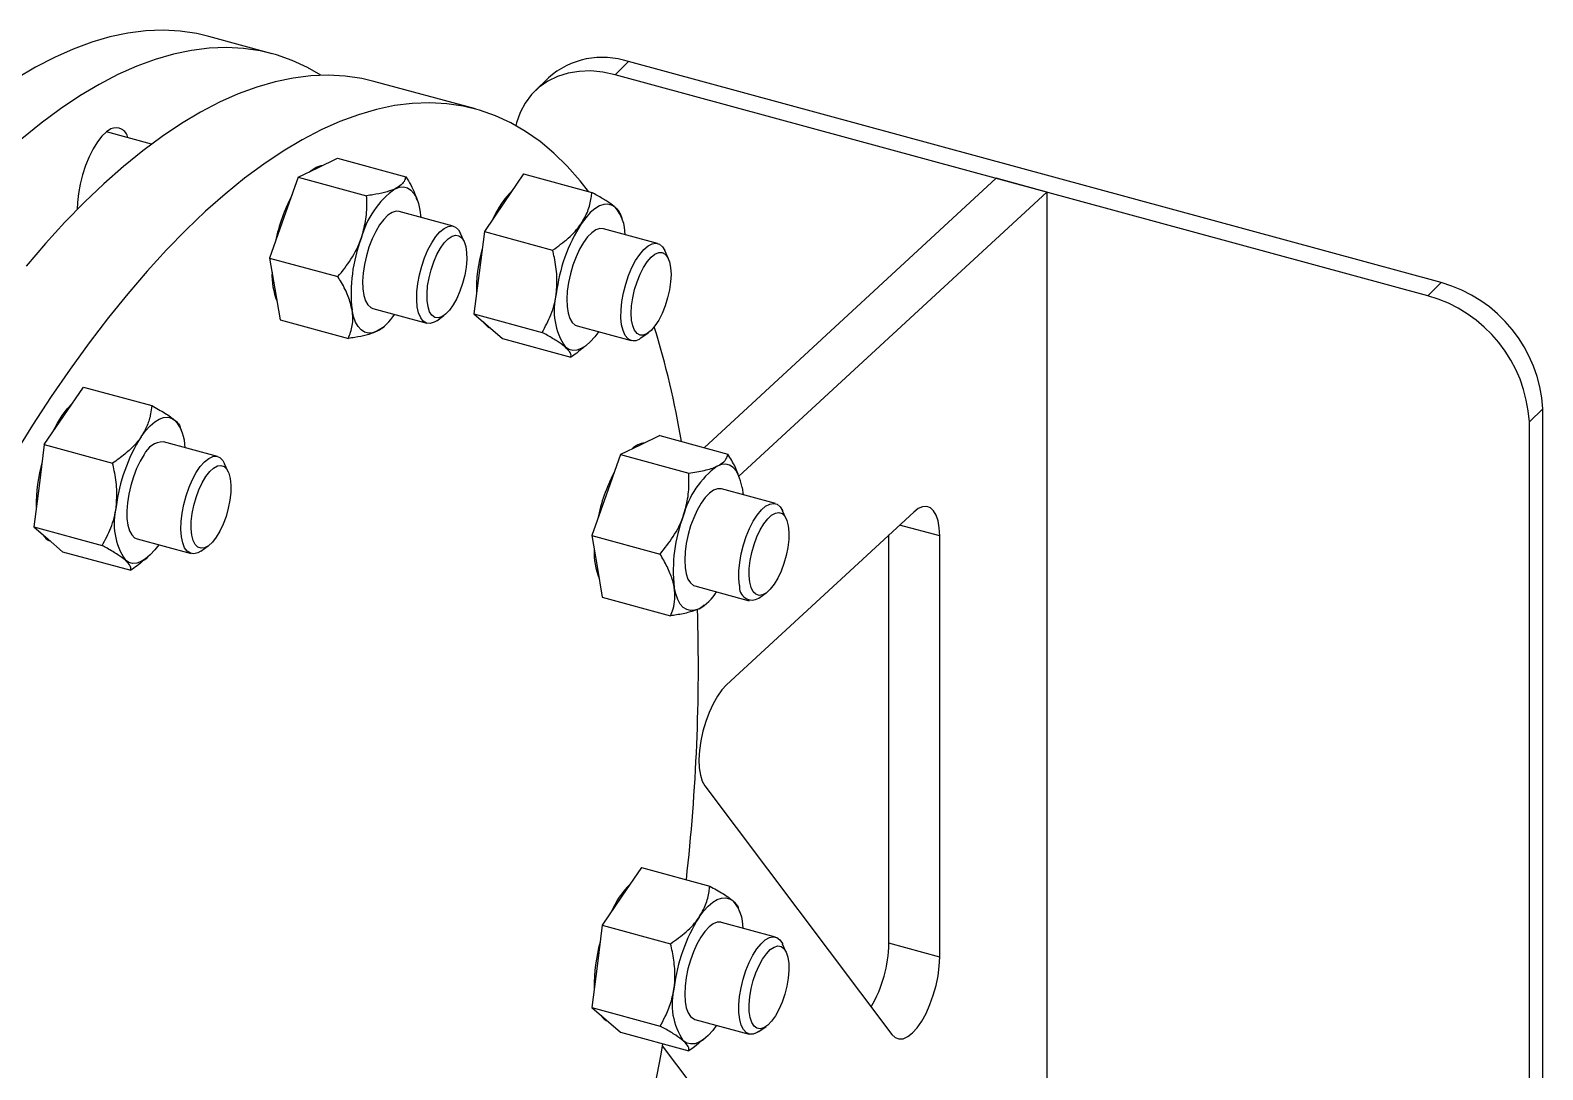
# Model space of a CAD drawing. Header units: inches. Extents: x 0.9 to 37.1, y -8.4 to 11.7.
# Drawn here: x 4.3953 to 4.5325, y 0.3461 to 0.4403 of the extents above; entities that cross this region are included whole.
import ezdxf

# ---------------------------------------------------------------- set-up
doc = ezdxf.new("R2010")
doc.units = ezdxf.units.IN
doc.header["$MEASUREMENT"] = 0

msp = doc.modelspace()

# ---------------------------------------------------------------- linework, layer by layer
at = {"color": 7, "linetype": 'Continuous', "lineweight": 25}
for p, q in [((4.417281011225005, 0.4381992737264717), (4.411523080745335, 0.43976415585332)), ((4.449599122494581, 0.4374819198100947), (4.448383769919243, 0.4362956984382085)), ((4.522085280059027, 0.4162652072145483), (4.448383769919243, 0.4362956984382085)), ((4.523300632634367, 0.4174514285864345), (4.449599122494581, 0.4374819198100947)), ((4.435706388759952, 0.4331916509205566), (4.426493699992478, 0.4356954623235142)), ((4.442323308341971, 0.4360075872288899), (4.441107955766633, 0.4348213658570037)), ((4.406327784410753, 0.43000496847481), (4.402244449052914, 0.4311147315297773)), ((4.421420778858557, 0.4278680771950977), (4.423199260010833, 0.4287286759251486)), ((4.423199260010833, 0.4287286759251486), (4.429394793206959, 0.4270448627566598)), ((4.419642297706281, 0.4270074784650465), (4.41834035914251, 0.4233455097654886)), ((4.419642297706281, 0.4270074784650465), (4.421420778858557, 0.4278680771950977)), ((4.419642297706281, 0.4270074784650465), (4.425837830902406, 0.4253236652965576)), ((4.44007260831475, 0.4273050109680266), (4.438294127162473, 0.4246939054451137)), ((4.44007260831475, 0.4273050109680266), (4.446268141510876, 0.4256211977995378)), ((4.482931352797267, 0.4269064056771178), (4.456444451015468, 0.4024872708238324)), ((4.487537697181004, 0.425654499975639), (4.482931352797267, 0.4269064056771178)), ((4.487537697181004, 0.425654499975639), (4.459600149988187, 0.3998979680115953)), ((4.487537697181004, 0.425654499975639), (4.487537697181004, 0.3186736188130075)), ((4.430477962719774, 0.4248256534877275), (4.430428955359258, 0.4249674266456019)), ((4.43067744606262, 0.4240244092893943), (4.430757814921382, 0.4233654096542541)), ((4.438294127162473, 0.4246939054451137), (4.436515646010197, 0.4220827999222007)), ((4.41834035914251, 0.4233455097654886), (4.41703842057874, 0.4196835410659304)), ((4.433701226528791, 0.4225654534490417), (4.428792245319043, 0.4238996093551076)), ((4.449002102974218, 0.4232627052888246), (4.448858723465337, 0.4236774871814695)), ((4.434679971077454, 0.4211833880607387), (4.434349249968155, 0.4219157175646113)), ((4.436515646010197, 0.4220827999222007), (4.436039103421691, 0.4183511896017521)), ((4.436515646010197, 0.4220827999222007), (4.442711179206324, 0.4203989867537118)), ((4.452225366783235, 0.4210025052501392), (4.447316385573487, 0.4223366611562049)), ((4.453204111331898, 0.4196204398618358), (4.452873390222599, 0.4203527693657084)), ((4.41703842057874, 0.4196835410659304), (4.423233953774865, 0.4179997278974416)), ((4.41703842057874, 0.4196835410659304), (4.417514963167246, 0.4168821710964237)), ((4.436039103421691, 0.4183511896017521), (4.435562560833183, 0.4146195792813039)), ((4.522085280059027, 0.4162652072145483), (4.523300632634367, 0.4174514285864345)), ((4.417514963167246, 0.4168821710964237), (4.417991505755753, 0.4140808011269165)), ((4.426401807374103, 0.4151040743644622), (4.431310788583851, 0.4137699184583963)), ((4.432198542567876, 0.4140022629468795), (4.432854450636098, 0.4144664477812078)), ((4.435562560833183, 0.4146195792813039), (4.44175809402931, 0.4129357661128148)), ((4.435562560833183, 0.4146195792813039), (4.436864499396954, 0.4134990744837687)), ((4.417991505755753, 0.4140808011269165), (4.424187038951878, 0.4123969879584278)), ((4.42726714750747, 0.4133630040057711), (4.426771630371309, 0.41303850319072)), ((4.427281227555497, 0.4133618474470561), (4.427386891848394, 0.4134521635105735)), ((4.436864499396954, 0.4134990744837687), (4.438166437960724, 0.4123785696862331)), ((4.444925947628548, 0.4135411261655595), (4.449834928838294, 0.4122069702594936)), ((4.438166437960724, 0.4123785696862331), (4.44436197115685, 0.4106947565177442)), ((4.445592770065439, 0.4116171823136082), (4.445911032102838, 0.4118892153116708)), ((4.45072268282232, 0.4124393147479766), (4.451378590890542, 0.4129034995823051)), ((4.39838015218321, 0.4053797192168963), (4.400158633335487, 0.4079908247398095)), ((4.400158633335487, 0.4079908247398095), (4.406354166531612, 0.4063070115713204)), ((4.396601671030933, 0.4027686136939833), (4.39838015218321, 0.4053797192168963)), ((4.532513321401839, 0.4060187911344967), (4.5312979688265, 0.4048325697626105)), ((4.5312979688265, 0.3067805146489595), (4.5312979688265, 0.4048325697626105)), ((4.53251332140184, 0.3079667360208455), (4.532513321401839, 0.4060187911344967)), ((4.409088127994954, 0.4039485190606072), (4.408938772257113, 0.4043805895573087)), ((4.452418317627687, 0.403581487609028), (4.450639836475411, 0.4027208888789771)), ((4.452418317627687, 0.403581487609028), (4.458613850823813, 0.4018976744405394)), ((4.396601671030933, 0.4027686136939833), (4.396125128442427, 0.3990370033735351)), ((4.396601671030933, 0.4027686136939833), (4.402797204227059, 0.4010848005254944)), ((4.412311391803971, 0.401688319021922), (4.407402410594223, 0.4030224749279879)), ((4.450639836475411, 0.4027208888789771), (4.448861355323134, 0.4018602901489261)), ((4.413290136352634, 0.4003062536336187), (4.412959415243335, 0.4010385831374913)), ((4.448861355323134, 0.4018602901489261), (4.447559416759364, 0.398198321449368)), ((4.448861355323134, 0.4018602901489261), (4.45505688851926, 0.4001764769804372)), ((4.459697020336627, 0.3996784651716069), (4.459658144283017, 0.3997909295203882)), ((4.396125128442427, 0.3990370033735351), (4.39564858585392, 0.3953053930530865)), ((4.447559416759364, 0.398198321449368), (4.446257478195594, 0.39453635274981)), ((4.462920284145644, 0.3974182651329214), (4.458011302935897, 0.3987524210389872)), ((4.459896503679474, 0.3988772209732736), (4.459976872538236, 0.3982182213381334)), ((4.475455735422061, 0.3966503503555588), (4.458484662433591, 0.3810041670712913)), ((4.463899028694307, 0.3960361997446181), (4.463568307585009, 0.3967685292484906)), ((4.39564858585392, 0.3953053930530865), (4.401844119050046, 0.3936215798845977)), ((4.39564858585392, 0.3953053930530865), (4.39695052441769, 0.3941848882555512)), ((4.477814876578294, 0.3944904667437645), (4.474183468065712, 0.3954774057658123)), ((4.39695052441769, 0.3941848882555512), (4.398252462981461, 0.393064383458016)), ((4.405011972649284, 0.3942269399373424), (4.40992095385903, 0.3928927840312765)), ((4.446257478195594, 0.39453635274981), (4.45245301139172, 0.3928525395813212)), ((4.446257478195594, 0.39453635274981), (4.446734020784101, 0.3917349827803031)), ((4.473208532194556, 0.3575653160570417), (4.473208532194556, 0.3945785807274147)), ((4.477814876578294, 0.3563134103555629), (4.477814876578294, 0.3944904667437645)), ((4.398252462981461, 0.393064383458016), (4.404447996177586, 0.3913805702895269)), ((4.405692294303895, 0.3923145344790295), (4.405997057123574, 0.3925750290834534)), ((4.410808707843056, 0.3931251285197594), (4.411464615911278, 0.393589313354088)), ((4.446734020784101, 0.3917349827803031), (4.447210563372607, 0.3889336128107961)), ((4.455620864990957, 0.3899568860483416), (4.460529846200704, 0.3886227301422757)), ((4.447210563372607, 0.3889336128107961), (4.453406096568733, 0.3872497996423072)), ((4.456477847002343, 0.3881954802093519), (4.456605949465247, 0.3883049751944531)), ((4.46141760018473, 0.3888550746307589), (4.462073508252951, 0.3893192594650874)), ((4.456512530254003, 0.3718336951316121), (4.473483603242475, 0.3493028220276782)), ((4.450767525677159, 0.3644346169087874), (4.448989044524883, 0.3618235113858744)), ((4.450767525677159, 0.3644346169087874), (4.456963058873285, 0.3627508037402986)), ((4.448989044524883, 0.3618235113858744), (4.447210563372607, 0.3592124058629614)), ((4.459697020336627, 0.3603923112295854), (4.459547664598785, 0.3608243817262866)), ((4.462920284145644, 0.3581321111908999), (4.458011302935896, 0.3594662670969657)), ((4.447210563372607, 0.3592124058629614), (4.4467340207841, 0.3554807955425129)), ((4.447210563372607, 0.3592124058629614), (4.453406096568733, 0.3575285926944722)), ((4.463899028694307, 0.3567500458025966), (4.463568307585009, 0.3574823753064689)), ((4.477814876578294, 0.3563134103555629), (4.473208532194556, 0.3575653160570417)), ((4.4467340207841, 0.3554807955425129), (4.446257478195593, 0.3517491852220644)), ((4.446257478195593, 0.3517491852220644), (4.45245301139172, 0.3500653720535755)), ((4.446257478195593, 0.3517491852220644), (4.447559416759363, 0.3506286804245291)), ((4.447559416759363, 0.3506286804245291), (4.448861355323134, 0.3495081756269939)), ((4.455620864990957, 0.3506707321063203), (4.460529846200704, 0.3493365762002544)), ((4.461417600184729, 0.3495689206887374), (4.462073508252951, 0.3500331055230659)), ((4.448861355323134, 0.3495081756269939), (4.455056888519259, 0.347824362458505)), ((4.456287687427849, 0.348746788254369), (4.456605949465247, 0.3490188212524316)), ((4.470215243427717, 0.3249965173283993), (4.452675451062358, 0.3482824248441891))]:
    msp.add_line(p, q, dxfattribs=at)
at = {"color": 7, "linetype": 'Continuous', "lineweight": 25, "flags": 128}
for points in [[(4.411523080745335, 0.43976415585332), (4.410425514306244, 0.4400209234442265), (4.408916369396557, 0.4402440838384643), (4.407372960110028, 0.4403263887011813), (4.405797551612619, 0.4402677172386418), (4.404192456033546, 0.440068155559308), (4.402560029071912, 0.4397279965474632), (4.400902666539392, 0.4392477394333649), (4.399222800844051, 0.4386280890605544), (4.397522897420444, 0.4378699548514031), (4.395805451111263, 0.436974449472408), (4.394072982505798, 0.4359428872012018)], [(4.421697986419113, 0.436250590542391), (4.420483415335041, 0.4369457325698768), (4.419090135500047, 0.4375886702531856), (4.417656110440497, 0.4380923529102713), (4.416183444785915, 0.4384560413173779), (4.414674299876228, 0.438679201711616), (4.413130890589699, 0.4387615065743329), (4.41155548209229, 0.4387028351117935), (4.409950386513216, 0.4385032734324594), (4.408317959551583, 0.4381631144206148), (4.406660597019062, 0.4376828573065167), (4.404980731323721, 0.4370632069337061), (4.403280827900115, 0.4363050727245545), (4.401563381590934, 0.4354095673455598), (4.399830912985469, 0.4343780050743535), (4.398085964720304, 0.4332118998708194), (4.396331097747643, 0.4319129631551485), (4.394568887576762, 0.4304831012960916)], [(4.426493699992478, 0.4356954623235142), (4.425396133553388, 0.4359522299144204), (4.423886988643701, 0.4361753903086584), (4.422343579357172, 0.4362576951713752), (4.420768170859763, 0.4361990237088359), (4.41916307528069, 0.4359994620295019), (4.417530648319056, 0.4356593030176573), (4.415873285786536, 0.4351790459035592), (4.414193420091194, 0.4345593955307486), (4.412493516667588, 0.4338012613215972), (4.410776070358407, 0.4329057559426023), (4.409043601752942, 0.431874193671396), (4.407298653487777, 0.4307080884678619), (4.405543786515116, 0.429409151752191), (4.403781576344235, 0.4279792898931341), (4.402014609261566, 0.426420601410145), (4.400245478534965, 0.4247353738935138), (4.398476780607731, 0.4229260806470103), (4.396711111287975, 0.4209953770579734), (4.394951061938907, 0.4189460967001601)], [(4.448383769919243, 0.4362956984382085), (4.447273302998985, 0.4365323983578266), (4.446179029186981, 0.4366354442698557), (4.445116905459495, 0.436603333532859), (4.44410241997217, 0.4364365343936888), (4.443150366207835, 0.4361374791593937), (4.442274627254211, 0.4357105287287029), (4.441487973357233, 0.4351619090003047), (4.440801875702112, 0.4344996200852232), (4.440226339137616, 0.4337333196471851), (4.43976975628285, 0.4328741820721352), (4.439438785143972, 0.4319347355205275), (4.439375679372413, 0.4316863738347332)], [(4.445949440621989, 0.4257078138722031), (4.44519470303498, 0.4266746892285185), (4.444034522720195, 0.427995715236945), (4.442824029635177, 0.4291842158264775), (4.441565000345458, 0.430238446708608), (4.440259282650136, 0.4311568606541404), (4.438908792869987, 0.4319381097639616), (4.437515513034993, 0.4325810474472704), (4.436081487975443, 0.4330847301043562), (4.434608822320861, 0.4334484185114629), (4.433099677411174, 0.4336715789057008), (4.431556268124645, 0.4337538837684177), (4.429980859627236, 0.4336952123058784), (4.428375764048163, 0.4334956506265444), (4.426743337086529, 0.4331554916146998), (4.425085974554009, 0.4326752345006015), (4.423406108858667, 0.4320555841277911), (4.421706205435061, 0.4312974499186395), (4.41998875912588, 0.4304019445396446), (4.418256290520415, 0.4293703822684384), (4.41651134225525, 0.4282042770649044), (4.414756475282589, 0.4269053403492333), (4.412994265111708, 0.4254754784901765), (4.411227298029039, 0.4239167900071875), (4.409458167302438, 0.4222315624905562), (4.407689469375203, 0.4204222692440531), (4.405923800055448, 0.4184915656550158), (4.40416375070638, 0.4164422852972025), (4.402411904443127, 0.4142774357721307), (4.400670832341657, 0.4120001942950074), (4.39894308966537, 0.4096139030317287), (4.397231212114897, 0.4071220641937887), (4.395537712106607, 0.4045283348983028), (4.393865075085294, 0.4018365218006832)], [(4.402651715114091, 0.4313787475194752), (4.402245872104446, 0.4311158801503971), (4.401833606029841, 0.4307188535901141), (4.401426777034631, 0.4301990895699002), (4.401037088848296, 0.4295715407542852), (4.400675752090455, 0.4288542605801193), (4.400353161761747, 0.4280678838920646), (4.400078598198588, 0.4272350333156838), (4.399859960094795, 0.4263796684456921), (4.399703537270541, 0.4255263965720403), (4.39961382972568, 0.4246997647729853), (4.399591897283305, 0.4240812976018833)], [(4.421273375838277, 0.4279081381775451), (4.421713092604946, 0.4280562939625845), (4.421845925998602, 0.4280738039121561)], [(4.420670502219822, 0.4275050218308868), (4.420816067189406, 0.4276222275501013), (4.421273375838277, 0.4279081381775451)], [(4.428422422321836, 0.42596518052885), (4.428817436400822, 0.4261044482073523), (4.429191568925418, 0.4261307434606592), (4.429538418384398, 0.4260436163696962), (4.429852050087356, 0.4258445577031464), (4.430127097708898, 0.4255369734099835), (4.430358855107963, 0.4251261263427422), (4.430543356851198, 0.4246190462086514), (4.43067744606262, 0.4240244092893943)], [(4.428792245319043, 0.4238996093551076), (4.428505480225272, 0.4239206099963839), (4.428147500034344, 0.4238123764142301)], [(4.448376190341801, 0.4242816095042435), (4.448062558638842, 0.4244806681707936), (4.447715709179862, 0.4245677952617563), (4.447341576655266, 0.4245415000084494), (4.446946562576281, 0.4244022323299471), (4.446537425743315, 0.4241523751348414), (4.446121166601017, 0.4237962035490136), (4.445704907458719, 0.4233398117670468), (4.445295770625753, 0.422791008778866)], [(4.428147500034344, 0.4238123764142301), (4.42777182716616, 0.4235655987047765), (4.427390536055809, 0.4231882085066546), (4.427015881713302, 0.4226923354513498), (4.426659905837477, 0.4220939173068653), (4.426334049785879, 0.4214121877247448), (4.426048786840123, 0.4206690580546868), (4.425813285586, 0.4198884130957358), (4.425635115227588, 0.4190953434191896), (4.425520002306806, 0.4183153389369919), (4.425471646647644, 0.4175734696349911), (4.425491602440773, 0.4168935798029647), (4.425579228290584, 0.41629752165953), (4.425731707830163, 0.4158044530038546), (4.425944140241649, 0.4154302214682307), (4.426209697772546, 0.4151868551621316), (4.426401807374103, 0.4151040743644622)], [(4.432198542567876, 0.4140022629468795), (4.43195553386855, 0.4138571513992741), (4.431597553677622, 0.41374891781712), (4.431268771941834, 0.4137827070786509), (4.430979755976697, 0.4139574331691991), (4.430739794993132, 0.4142674802484492), (4.430556601534593, 0.4147028831481668), (4.430436063589569, 0.4152496476609038), (4.430382055346792, 0.4158902003253422), (4.430396312675624, 0.4166039532517978), (4.430478377333783, 0.4173679658339364), (4.430625611695634, 0.4181576820787373), (4.430833283527642, 0.4189477198563111), (4.431094718086255, 0.4197126867024416), (4.431401512649648, 0.4204279959532772), (4.431743806588123, 0.4210706569809377), (4.432110598292857, 0.4216200141312109), (4.432490098776662, 0.4220584106132744), (4.432870110581735, 0.4223717560034812), (4.433238419815988, 0.4225499791231682), (4.433583188717583, 0.422587351734626), (4.433893336130347, 0.4224826726513724), (4.434158893661245, 0.4222393063452735), (4.434349249968155, 0.4219157175646113)], [(4.432648184852109, 0.4143432770996004), (4.432316969906038, 0.4142489618217143), (4.43201643921517, 0.4142988759570728), (4.431758142005412, 0.4144911013334464), (4.431552004493682, 0.4148182508374225), (4.431405948428952, 0.4152677522970304), (4.431325586663881, 0.4158223316232614), (4.431314007456033, 0.4164606766436194), (4.431371655787872, 0.4171582561169607), (4.431496316266334, 0.4178882624553314), (4.431683198259144, 0.4186226419245404), (4.431925119996121, 0.4193331727334307), (4.432212784560585, 0.4199925495814868), (4.432535137164648, 0.4205754329862208), (4.432879789978514, 0.4210594230652734), (4.433233498187828, 0.421425920351332), (4.433582668984469, 0.4216608405592265), (4.433913883930539, 0.4217551558371129), (4.434214414621408, 0.4217052417017541), (4.434472711831166, 0.4215130163253805), (4.434678849342896, 0.4211858668214044), (4.434824905407626, 0.4207363653617965), (4.434905267172697, 0.4201817860355654), (4.434916846380546, 0.4195434410152075), (4.434859198048707, 0.4188458615418663), (4.434734537570244, 0.4181158552034955), (4.434547655577434, 0.4173814757342865), (4.434305733840457, 0.4166709449253961), (4.434018069275993, 0.4160115680773403), (4.433695716671929, 0.4154286846726061), (4.433351063858064, 0.4149446945935534), (4.43299735564875, 0.414578197307495), (4.432648184852109, 0.4143432770996004)], [(4.447316385573487, 0.4223366611562049), (4.44700075054063, 0.4223540488914196), (4.44664084614927, 0.4222340745404118), (4.446264238829636, 0.4219760495418491), (4.445883033050855, 0.4215882670314893), (4.445509481080312, 0.4210831906582836), (4.445155589185701, 0.4204770539924455), (4.444832731743698, 0.4197893387651456), (4.444551285658138, 0.4190421487096435), (4.444320296837784, 0.4182594991291126), (4.44414718945338, 0.4174665450250379), (4.444037527318695, 0.4166887725947692), (4.443994835064968, 0.4159511800841681), (4.444020484856362, 0.415277474323419), (4.444113652287475, 0.4146893087699989), (4.444271342880414, 0.4142055875487393), (4.444488488329773, 0.4138418578576983), (4.444758109402143, 0.4136098102684241), (4.444925947628548, 0.4135411261655595)], [(4.449526225727544, 0.4123746490635503), (4.449281858716938, 0.4126737417629841), (4.449093683156305, 0.4130991799080292), (4.448967747162994, 0.413637289566653), (4.448908098423452, 0.414270775451669), (4.448916654097246, 0.4149792768054985), (4.448993139197981, 0.4157400218116729), (4.449135095431587, 0.4165285594997509), (4.449337960207914, 0.4173195456196258), (4.449595213286133, 0.4180875572265802), (4.449898586340642, 0.4188079097956439), (4.450238328711853, 0.4194574506025397), (4.450603520800414, 0.4200153028712897), (4.450982425032117, 0.4204635367709739), (4.451362863113192, 0.4207877456952483), (4.451732607450689, 0.4209775093025266), (4.452079774157372, 0.4210267284343336), (4.45239320500964, 0.4209338211472747), (4.452662826082008, 0.4207017735580003), (4.452873390222599, 0.4203527693657084)], [(4.450363038108495, 0.4128486113493639), (4.450138527790317, 0.4131319350919349), (4.449971701573812, 0.4135423517357678), (4.449868970496924, 0.4140640891994042), (4.449834282457325, 0.4146770974047111), (4.449868970496924, 0.415357818790137), (4.449971701573812, 0.4160800936145931), (4.450138527790317, 0.4168161652616313), (4.450363038108495, 0.417537746910651), (4.450636604722727, 0.4182171085835468), (4.450948714621445, 0.4188281427922201), (4.451287373596273, 0.4193473678347038), (4.451639567172733, 0.4197548301837997), (4.451991760749193, 0.4200348712899398), (4.452330419724023, 0.4201767293304636), (4.452642529622739, 0.4201749527804289), (4.45291609623697, 0.4200296099116574), (4.45314060655515, 0.4197462861690867), (4.453307432771654, 0.4193358695252538), (4.453410163848542, 0.4188141320616171), (4.453444851888142, 0.4182011238563103), (4.453410163848542, 0.4175204024708845), (4.453307432771654, 0.4167981276464285), (4.45314060655515, 0.4160620559993899), (4.45291609623697, 0.4153404743503706), (4.452642529622739, 0.4146611126774747), (4.452330419724022, 0.4140500784688012), (4.451991760749193, 0.4135308534263176), (4.451639567172733, 0.4131233910772216), (4.451287373596273, 0.4128433499710819), (4.450948714621445, 0.4127014919305581), (4.450636604722727, 0.4127032684805926), (4.450363038108495, 0.4128486113493639)], [(4.426771630371309, 0.41303850319072), (4.426376616292324, 0.4128992355122181), (4.426002483767729, 0.4128729402589109), (4.425655634308749, 0.4129600673498736), (4.42534200260579, 0.4131591260164237), (4.425066954984247, 0.4134667103095865), (4.424835197585183, 0.4138775573768276), (4.424650695841949, 0.4143846375109189), (4.424516606630526, 0.414979274430176)], [(4.446891517230886, 0.4130069264647056), (4.446537425743315, 0.4125379755547176), (4.446121166601017, 0.4120815837727509), (4.445704907458719, 0.411725412186923), (4.445295770625753, 0.4114755549918174), (4.444900756546768, 0.4113362873133152), (4.444526624022172, 0.4113099920600083), (4.444179774563192, 0.4113971191509709), (4.443866142860234, 0.411596177817521)], [(4.39823274916293, 0.4054197801993438), (4.398690057811802, 0.4060265640933854), (4.39915405399592, 0.4065159355297733)], [(4.397381264308315, 0.4039131860216645), (4.397793032396261, 0.4047095818955627), (4.39823274916293, 0.4054197801993438)], [(4.405381795646489, 0.4034768225506487), (4.405790932479455, 0.4040256255388295), (4.406207191621753, 0.4044820173207961), (4.406623450764052, 0.4048381889066243), (4.407032587597017, 0.40508804610173), (4.407427601676002, 0.4052273137802319), (4.407801734200598, 0.4052536090335391), (4.408148583659578, 0.4051664819425764), (4.408462215362537, 0.4049674232760266)], [(4.405656717933982, 0.4018606835974787), (4.405298737743054, 0.4012701178981622), (4.404969956007267, 0.4005945265298334), (4.404680940042129, 0.399855623554949), (4.404440979058565, 0.3990771579230931), (4.404257785600026, 0.3982841501601977), (4.404137247655003, 0.3975020881882506), (4.404083239412225, 0.3967561081225131), (4.404097496741056, 0.3960701863760928), (4.404179561399215, 0.3954663690382975), (4.404326795761067, 0.3949640632951866), (4.404534467593075, 0.3945794136666425), (4.404795902151688, 0.3943247831082169), (4.405011972649284, 0.3942269399373424)], [(4.410808707843056, 0.3931251285197594), (4.410535028198231, 0.3929656279792654), (4.410179052322405, 0.3928691593882492), (4.409853196270808, 0.3929147979784929), (4.409567933325051, 0.393101076888155), (4.409332432070928, 0.3934220089598078), (4.409154261712516, 0.3938672791726048), (4.409039148791734, 0.3944225761755369), (4.408990793132572, 0.3950700522660302), (4.409010748925701, 0.3957888970297913), (4.409098374775512, 0.3965560062046448), (4.409250854315092, 0.3973467242705321), (4.409463286726577, 0.3981356368982103), (4.409728844257474, 0.3988973877867061), (4.410038991670239, 0.399607493635693), (4.410383760571834, 0.4002431310589075), (4.410752069806086, 0.4007838701465627), (4.411132081611159, 0.4012123310994603), (4.411511582094965, 0.401514742830035), (4.411878373799698, 0.4016813855764414), (4.412220667738174, 0.4017069033036954), (4.412527462301567, 0.4015904758510472), (4.412788896860179, 0.4013358452926217), (4.412959415243335, 0.4010385831374913)], [(4.412192834259649, 0.3943782278335994), (4.411843663463008, 0.3939315452377996), (4.411489955253694, 0.3936075824124236), (4.411145302439829, 0.3934187890671699), (4.410822949835765, 0.3933724204244206), (4.410535285271301, 0.3934702584051123), (4.410293363534324, 0.3937085431505156), (4.410106481541514, 0.394078117511496), (4.409981821063052, 0.3945647789526209), (4.409924172731213, 0.3951498253476303), (4.409935751939061, 0.3958107736916622), (4.410016113704133, 0.3965222241105195), (4.410162169768862, 0.3972568359635913), (4.410368307280592, 0.3979863785293394), (4.41062660449035, 0.3986828158960941), (4.410927135181219, 0.3993193843664178), (4.411258350127289, 0.3998716209709874), (4.41160752092393, 0.4003183035667874), (4.411961229133245, 0.4006422663921636), (4.412305881947111, 0.400831059737417), (4.412628234551173, 0.4008774283801662), (4.412915899115638, 0.4007795903994745), (4.413157820852615, 0.4005413056540712), (4.413344702845425, 0.400171731293091), (4.413469363323887, 0.3996850698519662), (4.413527011655725, 0.3991000234569568), (4.413515432447877, 0.3984390751129249), (4.413435070682806, 0.3977276246940675), (4.413289014618076, 0.3969930128409955), (4.413082877106346, 0.3962634702752474), (4.412824579896588, 0.3955670329084927), (4.41252404920572, 0.394930464438169), (4.412192834259649, 0.3943782278335994)], [(4.459896503679474, 0.3988772209732736), (4.459762414468051, 0.3994718578925308), (4.459577912724817, 0.3999789380266218), (4.459346155325752, 0.4003897850938629), (4.45907110770421, 0.4006973693870258), (4.458757476001251, 0.4008964280535756), (4.458410626542271, 0.4009835551445385), (4.458036494017676, 0.4009572598912317), (4.45764147993869, 0.4008179922127294)], [(4.458011302935897, 0.398752421038987), (4.458001012841644, 0.3987551372004943), (4.457666601116252, 0.3987652077723848), (4.457304853069761, 0.3986335195023483), (4.456927395582031, 0.398364304959737), (4.456546360447293, 0.3979662169214613), (4.456173994448292, 0.3974520502646185), (4.45582226573462, 0.3968383307286181), (4.455502479156539, 0.3961447837643165), (4.455224912917789, 0.3953937005417995), (4.454998488225665, 0.3946092214938314), (4.454830482556076, 0.3938165604224859), (4.454726295749477, 0.3930411941067997), (4.454689276455558, 0.3923080434581319), (4.454720614504885, 0.3916406725415698), (4.454819302666769, 0.3910605312074861), (4.454982169022482, 0.3905862656757), (4.45520397891335, 0.3902331192306303), (4.45547760318697, 0.390012442289591), (4.455620864990957, 0.3899568860483416)], [(4.459670669402183, 0.3900043036582479), (4.459605393515047, 0.390630580991994), (4.459608245619076, 0.3913336722131598), (4.459679134045297, 0.3920909793913917), (4.459815780381367, 0.3928781620508667), (4.460013792701609, 0.3936699194932133), (4.460266806727128, 0.3944408039827746), (4.460566690378962, 0.39516603865777), (4.460903805149796, 0.3958223138790197), (4.461267315893516, 0.3963885364209284), (4.461645539075722, 0.3968465074251093), (4.462026318292134, 0.3971815073266679), (4.46239741498543, 0.39738276895313), (4.46274690180255, 0.3974438235902221), (4.463063545949632, 0.3973627088916722), (4.463337170223252, 0.3971420319506328), (4.463558980114119, 0.3967888855055629), (4.463568307585009, 0.3967685292484906)], [(4.460590713404725, 0.39029472506362), (4.460533065072886, 0.3908797714586296), (4.460544644280735, 0.3915407198026616), (4.460625006045806, 0.3922521702215189), (4.460771062110536, 0.3929867820745907), (4.460977199622266, 0.3937163246403388), (4.461235496832023, 0.3944127620070937), (4.461536027522893, 0.3950493304774172), (4.461867242468962, 0.3956015670819868), (4.462216413265604, 0.3960482496777866), (4.462570121474918, 0.3963722125031627), (4.462914774288784, 0.3965610058484164), (4.463237126892847, 0.3966073744911659), (4.463524791457312, 0.3965095365104739), (4.463766713194289, 0.3962712517650705), (4.463953595187098, 0.3959016774040904), (4.46407825566556, 0.3954150159629656), (4.464135903997398, 0.3948299695679559), (4.464124324789551, 0.3941690212239243), (4.46404396302448, 0.3934575708050669), (4.46389790695975, 0.3927229589519949), (4.463691769448021, 0.3919934163862471), (4.463433472238262, 0.3912969790194921), (4.463132941547393, 0.3906604105491687), (4.462801726601323, 0.3901081739445991), (4.462452555804681, 0.389661491348799), (4.462098847595367, 0.3893375285234228), (4.461754194781502, 0.3891487351781695), (4.461431842177438, 0.3891023665354203), (4.461144177612974, 0.3892002045161119), (4.460902255875997, 0.389438489261515), (4.460715373883188, 0.3898080636224954), (4.460590713404725, 0.39029472506362)], [(4.477814876578294, 0.3944904667437645), (4.477779316863362, 0.3952166078151131), (4.477673678151898, 0.3958520881519618), (4.477501051302093, 0.3963783143847147), (4.477266487162313, 0.396779889783891), (4.476976848789514, 0.39704506474941), (4.476640610644667, 0.3971660805893716), (4.476267610640511, 0.3971393965298), (4.475868762296368, 0.3969657933133131), (4.475455735422061, 0.3966503503555588)], [(4.406977542251623, 0.3936927402364885), (4.406623450764052, 0.3932237893265008), (4.406207191621753, 0.3927673975445338), (4.405790932479455, 0.3924112259587059), (4.405381795646489, 0.3921613687636), (4.404986781567505, 0.3920221010850977), (4.404612649042909, 0.3919958058317908), (4.404265799583928, 0.3920829329227539), (4.40395216788097, 0.3922819915893037)], [(4.455990687988163, 0.3878913148745994), (4.455595673909178, 0.3877520471960975), (4.455221541384582, 0.3877257519427906), (4.454874691925601, 0.3878128790337532), (4.454561060222644, 0.3880119377003031), (4.4542860126011, 0.3883195219934659), (4.454054255202037, 0.3887303690607072), (4.453869753458802, 0.3892374491947983), (4.453735664247381, 0.3898320861140554)], [(4.458484662433591, 0.3810041670712913), (4.458060856106706, 0.3805453294522566), (4.45764779395632, 0.3799622413445199), (4.457258075298981, 0.3792726882354182), (4.456903587422651, 0.3784977030322052), (4.456595142997927, 0.3776609245114828), (4.456342150267468, 0.3767878762838125), (4.456152326073624, 0.3759051882666837), (4.45603146047754, 0.3750397844126572), (4.455983240149378, 0.3742180614687824), (4.456009135916656, 0.3734650838169584), (4.456108357900741, 0.3728038189544031), (4.456277879609887, 0.3722544369337775), (4.456512530254003, 0.3718336951316121)], [(4.455990687988162, 0.3599206147196268), (4.456399824821128, 0.3604694177078074), (4.456816083963426, 0.360925809489774), (4.457232343105725, 0.3612819810756022), (4.45764147993869, 0.3615318382707081), (4.458036494017676, 0.3616711059492101), (4.458410626542271, 0.361697401202517), (4.458757476001251, 0.3616102741115543), (4.45907110770421, 0.3614112154450045)], [(4.458011302935896, 0.3594662670969657), (4.457974458757638, 0.3594752592433579), (4.457637343986805, 0.3594734657624787), (4.457273833243085, 0.3593300930447717), (4.456895610060879, 0.3590497492073519), (4.456514830844467, 0.3586414447318212), (4.456143734151171, 0.3581183028599776), (4.455794247334051, 0.357497137802025), (4.455477603186969, 0.3567979143140219), (4.45520397891335, 0.3560431060141956), (4.454982169022482, 0.3552569730623611), (4.454819302666768, 0.3544647824184225), (4.454720614504885, 0.3536919957414929), (4.454689276455558, 0.3529634510312195), (4.454726295749477, 0.3523025643140395), (4.454830482556076, 0.3517305770328221), (4.454998488225665, 0.3512658733294186), (4.455224912917789, 0.3509233891632155), (4.455502479156539, 0.3507141322571113), (4.455620864990957, 0.3506707321063203)], [(4.459670669402183, 0.3527402311691249), (4.459801975259761, 0.353525882631368), (4.459995090809479, 0.3543182342037371), (4.460243809158674, 0.3550918190547476), (4.460540136294957, 0.3558217735307796), (4.46087454802035, 0.3564846362943653), (4.46123629606684, 0.3570591023908777), (4.46161375355457, 0.3575267080073027), (4.461994788689308, 0.3578724239143808), (4.462367154688309, 0.3580851385184028), (4.462718883401981, 0.3581580149969738), (4.463038669980063, 0.3580887110401085), (4.463316236218812, 0.3578794541340047), (4.463542660910936, 0.3575369699678016), (4.463568307585009, 0.3574823753064689)], [(4.460590713404725, 0.3527249138588188), (4.460715373883188, 0.3534549201971895), (4.460902255875997, 0.3541892996663984), (4.461144177612974, 0.3548998304752885), (4.461431842177438, 0.3555592073233447), (4.461754194781502, 0.3561420907280786), (4.462098847595367, 0.3566260808071313), (4.462452555804681, 0.3569925780931897), (4.462801726601323, 0.3572274983010844), (4.463132941547393, 0.3573218135789707), (4.463433472238262, 0.3572718994436122), (4.463691769448019, 0.3570796740672384), (4.46389790695975, 0.3567525245632625), (4.46404396302448, 0.3563030231036542), (4.464124324789551, 0.3557484437774235), (4.464135903997398, 0.3551100987570653), (4.46407825566556, 0.3544125192837244), (4.463953595187098, 0.3536825129453536), (4.463766713194288, 0.3529481334761447), (4.463524791457312, 0.3522376026672542), (4.463237126892847, 0.3515782258191982), (4.462914774288784, 0.3509953424144642), (4.462570121474918, 0.3505113523354115), (4.462216413265604, 0.3501448550493531), (4.461867242468962, 0.3499099348414585), (4.461536027522892, 0.3498156195635721), (4.461235496832023, 0.3498655336989307), (4.460977199622265, 0.3500577590753041), (4.460771062110536, 0.3503849085792803), (4.460625006045806, 0.3508344100388886), (4.460544644280734, 0.3513889893651192), (4.460533065072886, 0.3520273343854775), (4.460590713404725, 0.3527249138588188)], [(4.473483603242475, 0.3493028220276782), (4.473778870496963, 0.3490218566040558), (4.474123916343583, 0.3488934273285316), (4.474508041295318, 0.3489215166497555), (4.474919334065668, 0.3491052535491923), (4.475345040924372, 0.3494389405504369), (4.475771961176355, 0.3499122303916039), (4.476186856500572, 0.350510446882383), (4.476576861455579, 0.3512150399963387), (4.476929882422533, 0.352004161086549), (4.477234972614828, 0.3528533403877872), (4.477482671525742, 0.3537362457966604), (4.477665298288201, 0.354625499400779), (4.477777189849913, 0.3554935264372967), (4.477814876578294, 0.3563134103555629)], [(4.461417600184729, 0.3495689206887374), (4.461267315893515, 0.3494727502524484), (4.460903805149796, 0.3493293775347415), (4.460566690378962, 0.349327584053862), (4.460266806727128, 0.3494674274537609), (4.460013792701609, 0.3497444130525027), (4.459815780381367, 0.3501496383050382), (4.459679134045297, 0.3506700789383315), (4.459608245619075, 0.351289007562208), (4.459605393515047, 0.3519865313014402), (4.459670669402183, 0.3527402311691249)], [(4.457586434593296, 0.3501365324054664), (4.457232343105725, 0.3496675814954787), (4.456816083963426, 0.3492111897135119), (4.456399824821128, 0.3488550181276838), (4.455990687988162, 0.3486051609325779), (4.455595673909178, 0.348465893254076), (4.455221541384582, 0.3484395980007687), (4.454874691925601, 0.3485267250917317), (4.454561060222644, 0.3487257837582814)]]:
    msp.add_lwpolyline(points, dxfattribs=at)
at = {"color": 7, "linetype": 'Continuous', "lineweight": 25}
for centre, radius, start, end in [((4.447232270599203, 0.4304721109746321), 0.00739860850460301, 71.34281987238764, 131.567202198671), ((4.403121789723624, 0.430400521430383), 0.001085309365990928, 9.821253203664199, 115.6660440363305), ((4.432964166263755, 0.4180714475651787), 0.01570046080805391, 152.3749039917209, 168.4814766025202), ((4.433237513397132, 0.4193751621735767), 0.008161705948282616, 126.154265664796, 165.3264655325188), ((4.445252880755304, 0.4197123660750961), 0.008699386538006188, 135.3124772605978, 156.1682539367073), ((4.445498957011721, 0.4218253668188431), 0.003783067507367629, 359.6530887507549, 40.48679358305392), ((4.458182578050625, 0.4146371443880019), 0.01524976426409019, 147.6772521365563, 173.1791284576888), ((4.438243311024587, 0.4165106882365397), 0.01381186597706014, 159.0790953833193, 186.3658546268589), ((4.450163704903237, 0.416668079141275), 0.01437657025375077, 164.3684967113646, 181.0764532988107), ((4.423529779687652, 0.4181165128287828), 0.006276564279897453, 177.5331077289477, 201.7752950395623), ((4.51991462022959, 0.4052946803514652), 0.01261949316152307, 3.289457973184914, 74.43591416518825), ((4.448820214415846, 0.4149351794995291), 0.005974257879483798, 165.3287710282146, 213.9796317402952), ((4.51867668208239, 0.4040902589933482), 0.01264309710297474, 3.365927456690397, 74.35944468168495), ((4.424476776652043, 0.4170269266711195), 0.004601507954120765, 299.9152035903494, 327.7261374858458), ((4.437635975575486, 0.4146458085853418), 0.001438069909568357, 211.9026143806367, 246.6639564902205), ((4.379482839892708, 0.3907806645641283), 0.07590219220502878, 9.299677668784252, 17.37078271945814), ((4.450084944116186, 0.4131380065622849), 0.000945981452610073, 233.7987704710378, 312.3886129911965), ((4.405584982032448, 0.4025111805906225), 0.003783067507377776, 359.6530887508029, 40.48679358299568), ((4.418268603071365, 0.3953229581597846), 0.01524976426409324, 147.6772521365636, 173.1791284576893), ((4.407447885544034, 0.4010617215584964), 0.001961280639539542, 91.32859936490895, 155.9604262662923), ((4.451357669823494, 0.4008228267709277), 0.002124050996803902, 97.9203432577843, 133.7239030654585), ((4.410283894549305, 0.3973495299443688), 0.01441064775330322, 164.3883924194433, 181.0565575907402), ((4.462456571013981, 0.3942279738574597), 0.008161705948276041, 126.1542656647755, 165.3264655325325), ((4.462314723192526, 0.3928775073406365), 0.01583865945998264, 152.4456324113156, 168.4107481829422), ((4.408906239436581, 0.3956209932713114), 0.005974257879483032, 165.3287710282071, 213.9796317402961), ((4.467462368641435, 0.3913634999204207), 0.01381186597705336, 159.0790953833159, 186.365854626869), ((4.397704330969158, 0.3953110916383514), 0.001412242488922816, 211.5743336658434, 246.9922372050154), ((4.452869751553076, 0.3929898933020861), 0.006396532995330029, 177.7637962784904, 201.5446064900198), ((4.460807647969208, 0.3898302527113077), 0.001150223453944488, 171.2966134116662, 302.0250639862289), ((4.45369583426889, 0.3918797383550049), 0.004601507954128765, 299.9152035903727, 327.7261374858188), ((4.282478119720949, 0.38271673352811), 0.173448749312248, 353.5818104990028, 1.699072240041881), ((4.455835498849448, 0.3569184615067154), 0.008565791919738504, 135.1479772927293, 156.3327539045766), ((4.456345804799909, 0.3590104810367116), 0.003631914318834179, 358.7628783662564, 41.37700396754558), ((4.468877495413046, 0.3517667503287595), 0.0152497642641013, 147.6772521365684, 173.1791284576815), ((4.460957923324889, 0.3537850039123129), 0.01447562285945915, 164.4260649478943, 181.0188850622832), ((4.461408502675458, 0.3577441226751523), 0.01180138417552289, 329.7521654300279, 359.131859752386), ((4.459515131778256, 0.35206478544029), 0.005974257879485123, 165.328771028219, 213.9796317402915), ((4.448349682973848, 0.3517972470720018), 0.001465584924320603, 212.2390050968544, 246.3275657739773), ((4.212181750445374, 0.3913960034275872), 0.2443275182733034, 342.7181963375586, 349.8794584274761)]:
    msp.add_arc(centre, radius, start, end, dxfattribs=at)
for points, knots in [([(4.429394793206959, 0.4270448627566598), (4.42936398066284, 0.4269394497671045), (4.429291081094908, 0.4266900525942083), (4.429024091302888, 0.4263139906920869), (4.428624666758227, 0.4260824292438287), (4.428422422321836, 0.42596518052885)], [0, 0, 0, 0, 0.265470800595507, 0.62807883007994, 1, 1, 1, 1]), ([(4.429394793206959, 0.4270448627566598), (4.429698342826388, 0.4265490398658365), (4.430130493079973, 0.4258431586052832), (4.430327403939192, 0.4251572321856417), (4.430386001293139, 0.4249531120403476)], [0, 0, 0, 0, 0.7024168490246313, 1, 1, 1, 1]), ([(4.42534200260579, 0.4214426130992409), (4.425493494308263, 0.4219632153487626), (4.4258019520978, 0.4230232326070813), (4.425872048970568, 0.4243350049453666), (4.425845557584887, 0.4251004187772165), (4.425837830902406, 0.4253236652965576)], [0, 0, 0, 0, 0.4060446745436627, 0.8267623950146797, 1, 1, 1, 1]), ([(4.428422422321836, 0.42596518052885), (4.428381005417775, 0.4259457826958336), (4.428109149292609, 0.4258184573961821), (4.427479969868263, 0.4256138414589762), (4.426607979784262, 0.4254354692151043), (4.426028514238318, 0.4253513471443908), (4.425837830902406, 0.4253236652965576)], [0, 0, 0, 0, 0.06625438873007931, 0.4348867160202243, 0.8140395284738083, 1, 1, 1, 1]), ([(4.445295770625754, 0.422791008778866), (4.445513926239805, 0.4231646049651787), (4.445958120854995, 0.4239252978079348), (4.446186142101455, 0.424888818147325), (4.44624962546265, 0.4254558212796887), (4.446268141510876, 0.4256211977995378)], [0, 0, 0, 0, 0.4060446745436639, 0.826762395014679, 1, 1, 1, 1]), ([(4.448376190341801, 0.4242816095042435), (4.448345642849239, 0.4243073984603754), (4.448145132377745, 0.4244766744080763), (4.447649139123495, 0.4248257457965505), (4.446924428838464, 0.425259651523876), (4.446430633543117, 0.4255316815364443), (4.446268141510876, 0.4256211977995378)], [0, 0, 0, 0, 0.06625438873007866, 0.4348867160202243, 0.8140395284738087, 1, 1, 1, 1]), ([(4.448834919295981, 0.42368747119466), (4.448815335081186, 0.4237512194362927), (4.448764133980992, 0.4239178832592186), (4.448524293069648, 0.4241427520939501), (4.448376190341801, 0.4242816095042435)], [0, 0, 0, 0, 0.3824959761120454, 1, 1, 1, 1]), ([(4.442711179206324, 0.4203989867537118), (4.443199293433961, 0.4207473237498525), (4.444193301580221, 0.4214566860101618), (4.444970192761893, 0.4223156528850871), (4.445287183666558, 0.4227784714963415), (4.445295770625753, 0.422791008778866)], [0, 0, 0, 0, 0.4841952181635736, 0.9860273763411929, 1, 1, 1, 1]), ([(4.423233953774865, 0.4179997278974416), (4.423647995248077, 0.4185114088042842), (4.424491159765635, 0.419553408731527), (4.425103255517823, 0.4207757795344256), (4.425335705766448, 0.4214250256854563), (4.42534200260579, 0.4214426130992409)], [0, 0, 0, 0, 0.4841952181635706, 0.9860273763411911, 1, 1, 1, 1]), ([(4.44304074688497, 0.4164482929355046), (4.443076773305561, 0.4169786374052793), (4.443150128016604, 0.4180584911541472), (4.442946691850389, 0.4193933424566777), (4.442764359631719, 0.420171905138941), (4.442711179206324, 0.4203989867537118)], [0, 0, 0, 0, 0.4060446745436599, 0.8267623950146743, 1, 1, 1, 1]), ([(4.424516606630526, 0.414979274430176), (4.424419305227962, 0.4153794868571982), (4.424221186287695, 0.4161943739999782), (4.4237019013741, 0.4172209472422749), (4.423339619661677, 0.4178238737020278), (4.423233953774865, 0.4179997278974416)], [0, 0, 0, 0, 0.4060446745436578, 0.8267623950146723, 1, 1, 1, 1]), ([(4.441758094029311, 0.4129357661128148), (4.442043837728393, 0.4134582719633386), (4.442625733417039, 0.4145223160794058), (4.442952395112532, 0.4157687699781288), (4.443038416649568, 0.4164303708451087), (4.44304074688497, 0.4164482929355046)], [0, 0, 0, 0, 0.4841952181635715, 0.9860273763411892, 0.9999999999999999, 0.9999999999999999, 0.9999999999999999, 0.9999999999999999]), ([(4.424187038951878, 0.4123969879584278), (4.424324637142102, 0.4127748992506944), (4.424604845573342, 0.4135444873548824), (4.424601916409897, 0.4144692504712087), (4.424518856634829, 0.4149658227941456), (4.424516606630526, 0.414979274430176)], [0, 0, 0, 0, 0.4841952181635693, 0.9860273763411898, 1, 1, 1, 1]), ([(4.426771630371309, 0.41303850319072), (4.426730213467247, 0.4130191053577039), (4.42645835734208, 0.4128917800580526), (4.425829177917734, 0.4126871641208465), (4.424957187833737, 0.412508791876974), (4.42437772228779, 0.412424669806261), (4.424187038951878, 0.4123969879584278)], [0, 0, 0, 0, 0.06625438873007884, 0.4348867160202253, 0.8140395284738101, 1, 1, 1, 1]), ([(4.443866142860234, 0.411596177817521), (4.443835595367672, 0.4116219667736524), (4.443635084896178, 0.4117912427213536), (4.443139091641928, 0.412140314109828), (4.442414381356899, 0.4125742198371527), (4.441920586061551, 0.4128462498497212), (4.44175809402931, 0.4129357661128148)], [0, 0, 0, 0, 0.06625438873007707, 0.4348867160202248, 0.8140395284738112, 1, 1, 1, 1]), ([(4.44436197115685, 0.4106947565177442), (4.444371505622774, 0.4107570758691181), (4.444394063268245, 0.4109045175659621), (4.444286147965038, 0.4111897670314676), (4.444007322974844, 0.4114595672842264), (4.443866142860234, 0.411596177817521)], [0, 0, 0, 0, 0.2654708005955065, 0.6280788300799381, 1, 1, 1, 1]), ([(4.445575875157236, 0.4116372190737445), (4.445354158191588, 0.4114419346641112), (4.444977214725975, 0.4111099294793397), (4.444541429059472, 0.4108158566358956), (4.44436197115685, 0.4106947565177442)], [0, 0, 0, 0, 0.5881968673705054, 1, 1, 1, 1]), ([(4.406354166531612, 0.4063070115713204), (4.406323353987494, 0.4060533899707107), (4.406250454419562, 0.4054533452281753), (4.405983464627541, 0.4044929473612199), (4.405584040082879, 0.4038183817735567), (4.405381795646489, 0.4034768225506487)], [0, 0, 0, 0, 0.2654708005955063, 0.6280788300799386, 1, 1, 1, 1]), ([(4.406354166531613, 0.4063070115713204), (4.406768208004824, 0.4060753150897402), (4.407611372522382, 0.4056034825204173), (4.408223468274571, 0.4051720037138925), (4.408455918523194, 0.4049728189864449), (4.408462215362537, 0.4049674232760266)], [0, 0, 0, 0, 0.4841952181635784, 0.9860273763411905, 1, 1, 1, 1]), ([(4.408462215362537, 0.4049674232760266), (4.408624642913503, 0.4048154564342262), (4.408867723382571, 0.4045880309083966), (4.408902000040134, 0.4044256980728859), (4.408913372868507, 0.40437183682711)], [0, 0, 0, 0, 0.6682048606718421, 1, 1, 1, 1]), ([(4.405381795646489, 0.4034768225506487), (4.405340378742427, 0.4034174975859862), (4.405068522617261, 0.4030280948678491), (4.404439343192916, 0.4023342397711401), (4.403567353108916, 0.4016148575634901), (4.402987887562971, 0.4012160388439671), (4.402797204227059, 0.4010848005254944)], [0, 0, 0, 0, 0.06625438873007866, 0.4348867160202242, 0.8140395284738081, 1, 1, 1, 1]), ([(4.403126771905707, 0.3971341067072874), (4.403162798326298, 0.3976644511770618), (4.403236153037341, 0.3987443049259298), (4.403032716871125, 0.4000791562284606), (4.402850384652455, 0.4008577189107239), (4.40279720422706, 0.4010848005254944)], [0, 0, 0, 0, 0.4060446745436623, 0.8267623950146791, 1, 1, 1, 1]), ([(4.45505688851926, 0.4001764769804372), (4.455545002746899, 0.4002527189678164), (4.456539010893156, 0.4004079800773079), (4.457315902074832, 0.4006615959811454), (4.457632892979495, 0.4008138673375214), (4.45764147993869, 0.4008179922127294)], [0, 0, 0, 0, 0.4841952181635703, 0.9860273763411896, 1, 1, 1, 1]), ([(4.45764147993869, 0.4008179922127294), (4.457859635552742, 0.4009467086487967), (4.458303830167932, 0.4012087928864007), (4.458531851414391, 0.4015922020341148), (4.458595334775588, 0.4018286966046154), (4.458613850823814, 0.4018976744405391)], [0, 0, 0, 0, 0.4060446745436623, 0.8267623950146791, 1, 1, 1, 1]), ([(4.459633562446932, 0.3997914361581988), (4.459596397488363, 0.399918354055114), (4.459448786068492, 0.4004224453198887), (4.459068687273481, 0.4011352543516928), (4.458726465064462, 0.4017089046983087), (4.458613850823813, 0.4018976744405394)], [0, 0, 0, 0, 0.1841843220998924, 0.7315414936411351, 0.9999999999999999, 0.9999999999999999, 0.9999999999999999, 0.9999999999999999]), ([(4.454561060222644, 0.3962954247831203), (4.454712551925118, 0.3968160270326422), (4.455021009714653, 0.3978760442909609), (4.455091106587423, 0.3991878166292453), (4.45506461520174, 0.3999532304610958), (4.45505688851926, 0.4001764769804372)], [0, 0, 0, 0, 0.4060446745436603, 0.8267623950146741, 1, 1, 1, 1]), ([(4.401844119050046, 0.3936215798845977), (4.402129862749127, 0.3941440857351217), (4.40271175843777, 0.39520812985119), (4.403038420133282, 0.3964545837499087), (4.403124441670304, 0.3971161846168916), (4.403126771905707, 0.3971341067072874)], [0, 0, 0, 0, 0.4841952181635703, 0.9860273763411896, 1, 1, 1, 1]), ([(4.45245301139172, 0.3928525395813212), (4.452867052864931, 0.3933642204881634), (4.45371021738249, 0.3944062204154062), (4.454322313134675, 0.3956285912183057), (4.454554763383301, 0.3962778373693355), (4.454561060222644, 0.3962954247831203)], [0, 0, 0, 0, 0.484195218163571, 0.9860273763411895, 0.9999999999999999, 0.9999999999999999, 0.9999999999999999, 0.9999999999999999]), ([(4.40395216788097, 0.3922819915893037), (4.403739401196523, 0.3924470664863334), (4.403306179177763, 0.3927831815145102), (4.402513361225183, 0.3932527225293769), (4.40199523867977, 0.3935382892776799), (4.401844119050046, 0.3936215798845977)], [0, 0, 0, 0, 0.4060446745436606, 0.8267623950146735, 1, 1, 1, 1]), ([(4.453735664247381, 0.3898320861140554), (4.453723943127786, 0.3898962137531754), (4.453647006953352, 0.3903171407123944), (4.453381698912573, 0.3911359875209509), (4.452912084722286, 0.3920893798389664), (4.452566674653672, 0.3926635867061905), (4.45245301139172, 0.3928525395813212)], [0, 0, 0, 0, 0.06625438873007881, 0.4348867160202249, 0.8140395284738101, 1, 1, 1, 1]), ([(4.404447996177586, 0.3913805702895269), (4.404457296593682, 0.3914972115167131), (4.404476236196011, 0.3917347426589075), (4.404187872975864, 0.3920782378999723), (4.403958384489212, 0.3922766176839791), (4.40395216788097, 0.3922819915893037)], [0, 0, 0, 0, 0.484195218163572, 0.9860273763411915, 1, 1, 1, 1]), ([(4.405681770124817, 0.3923323306655979), (4.405465290804369, 0.3921437845440332), (4.405081023128943, 0.3918091004749297), (4.404640394312875, 0.3915108149946062), (4.404447996177586, 0.3913805702895269)], [0, 0, 0, 0, 0.563355531292178, 1, 1, 1, 1]), ([(4.453406096568733, 0.3872497996423072), (4.453485514105983, 0.387454431319188), (4.453673408495016, 0.387938570531201), (4.453841018288624, 0.3887849089202251), (4.453771077854135, 0.3894800889727099), (4.453735664247381, 0.3898320861140554)], [0, 0, 0, 0, 0.2654708005955052, 0.628078830079939, 1, 1, 1, 1]), ([(4.455990687988163, 0.3878913148745994), (4.455711257392139, 0.3877792516656683), (4.455142298547724, 0.3875510756721937), (4.454191556221454, 0.3873640866279323), (4.453583458929165, 0.3872756064542382), (4.453406096568733, 0.3872497996423072)], [0, 0, 0, 0, 0.4060446745436617, 0.8267623950146784, 1, 1, 1, 1]), ([(4.45645049188929, 0.3882286046497109), (4.456330093742966, 0.3881143131669578), (4.456204473162694, 0.3879950641351259), (4.455999220953867, 0.3878954558955275), (4.455990687988163, 0.3878913148745994)], [0, 0, 0, 0, 0.9584269238707085, 1, 1, 1, 1]), ([(4.455990687988162, 0.3599206147196268), (4.456208843602214, 0.3602942109059395), (4.456653038217405, 0.3610549037486952), (4.456881059463864, 0.3620184240880855), (4.45694454282506, 0.3625854272204495), (4.456963058873285, 0.3627508037402986)], [0, 0, 0, 0, 0.4060446745436588, 0.8267623950146719, 1, 1, 1, 1]), ([(4.456963058873285, 0.3627508037402986), (4.457377100346496, 0.3625191072587186), (4.458220264864051, 0.3620472746893963), (4.458832360616253, 0.361615795882868), (4.459064810864867, 0.3614166111554228), (4.45907110770421, 0.3614112154450045)], [0, 0, 0, 0, 0.484195218163572, 0.9860273763411891, 0.9999999999999999, 0.9999999999999999, 0.9999999999999999, 0.9999999999999999]), ([(4.45907110770421, 0.3614112154450045), (4.459233535255176, 0.3612592486032044), (4.459476615724245, 0.3610318230773745), (4.459510892381807, 0.3608694902418638), (4.459522265210181, 0.3608156289960881)], [0, 0, 0, 0, 0.6682048606718308, 0.9999999999999999, 0.9999999999999999, 0.9999999999999999, 0.9999999999999999]), ([(4.453406096568733, 0.3575285926944722), (4.453894210796372, 0.357876929690613), (4.454888218942632, 0.3585862919509217), (4.455665110124296, 0.3594452588258492), (4.455982101028968, 0.3599080774371021), (4.455990687988162, 0.3599206147196268)], [0, 0, 0, 0, 0.4841952181635707, 0.9860273763411896, 1, 1, 1, 1]), ([(4.45373566424738, 0.3535778988762653), (4.453745681950787, 0.3536632442730689), (4.453811437083696, 0.3542234423226602), (4.45381250138311, 0.3553022767012655), (4.453637446790761, 0.3565431682170104), (4.453463377223343, 0.357284608666088), (4.453406096568733, 0.3575285926944722)], [0, 0, 0, 0, 0.06625438873007948, 0.4348867160202257, 0.8140395284738109, 1, 1, 1, 1]), ([(4.45245301139172, 0.3500653720535755), (4.452613122949055, 0.3503487635678487), (4.452991931764894, 0.3510192411131762), (4.453477690536128, 0.3521761026576727), (4.453648949210576, 0.3531067004347783), (4.45373566424738, 0.3535778988762653)], [0, 0, 0, 0, 0.2654708005955065, 0.628078830079939, 1, 1, 1, 1]), ([(4.454561060222644, 0.3487257837582814), (4.454348293538196, 0.3488908586553112), (4.453915071519435, 0.3492269736834884), (4.453122253566857, 0.3496965146983546), (4.452604131021443, 0.3499820814466578), (4.45245301139172, 0.3500653720535755)], [0, 0, 0, 0, 0.4060446745436615, 0.8267623950146795, 1, 1, 1, 1]), ([(4.455056888519259, 0.347824362458505), (4.455066188935355, 0.3479410036856913), (4.455085128537684, 0.3481785348278856), (4.454796765317538, 0.3485220300689499), (4.454567276830886, 0.348720409852957), (4.454561060222644, 0.3487257837582814)], [0, 0, 0, 0, 0.4841952181635765, 0.9860273763411891, 1, 1, 1, 1]), ([(4.456270792519645, 0.3487668250145053), (4.456049075553997, 0.3485715406048717), (4.455672132088385, 0.3482395354201001), (4.455236346421881, 0.3479454625766566), (4.455056888519259, 0.347824362458505)], [0, 0, 0, 0, 0.5881968673704341, 1, 1, 1, 1])]:
    msp.add_open_spline(points, degree=3, knots=knots, dxfattribs=at)

doc.saveas('drawing.dxf')
